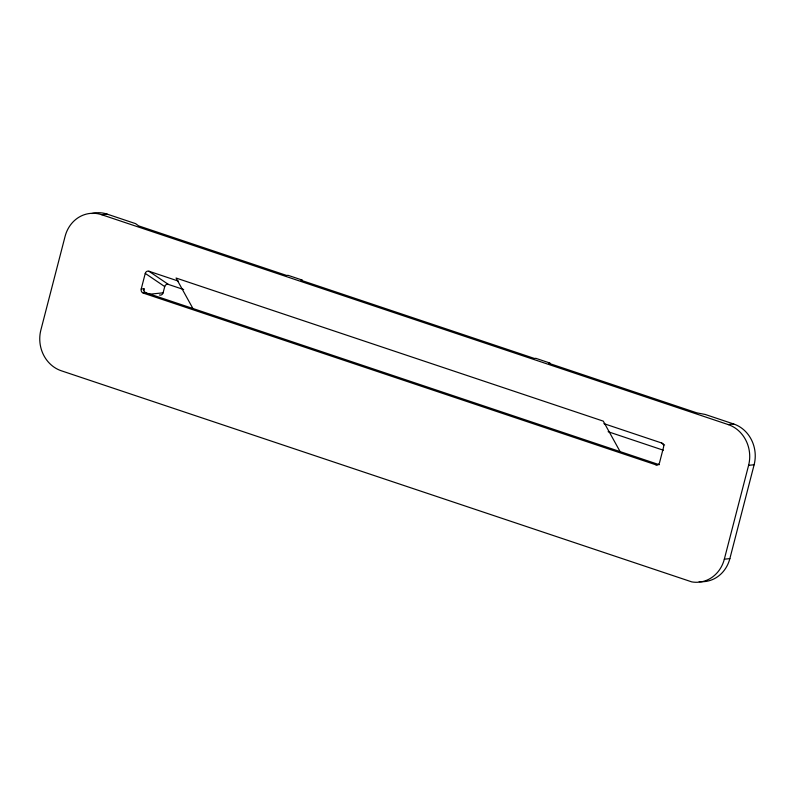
<?xml version="1.0" encoding="UTF-8"?>
<svg xmlns="http://www.w3.org/2000/svg" width="795" height="795" viewBox="0 0 795 795"><rect width="100%" height="100%" fill="white"/><g stroke="black" fill="none" stroke-linecap="round" stroke-linejoin="round"><path stroke-width="1.19" d="M659.423 464.658A3.269 2.961 84.1 0 1 658.657 464.519L655.895 464.807L143.259 293.087A3.269 2.961 84.1 0 1 141.222 289.012L145.256 273.401A3.269 2.961 84.1 0 1 148.913 271.234L178.309 281.082M143.448 290.801L143.984 288.724L141.222 289.012M159.457 294.995A3.269 2.961 84.1 0 0 163.104 292.828L164.724 286.588A3.269 2.961 84.1 0 1 168.381 284.421L183.665 289.539M724.325 559.193L748.602 465.333A32.675 29.564 84.1 0 0 728.19 424.58L101.641 214.7A32.675 29.564 84.1 0 0 65.091 236.373L40.873 330.014A32.675 29.564 84.1 0 0 61.275 370.768L691.749 581.88A32.675 29.564 84.1 0 0 724.325 559.193L729.86 558.627L754.127 464.757A32.675 29.564 84.1 0 0 733.725 424.003L705.245 414.463L696.788 412.844L548.689 363.236L550.07 363.096L535.83 358.326L534.449 358.466L300.917 280.238L302.299 280.098L288.058 275.328L286.677 275.467L138.578 225.859L135.647 223.663L107.166 214.123A32.675 29.564 84.1 0 0 91.852 213.537M101.641 214.7L107.166 214.123M143.259 293.087L146.022 292.798L658.657 464.519M148.466 294.339L163.104 292.828M728.19 424.58L733.725 424.003M748.602 465.333L754.127 464.757M603.932 423.656L661.549 442.954L664.62 445.031M608.115 431.715L663.378 450.228M148.913 271.234L168.381 284.421M145.256 273.401L164.724 286.588M620.07 451.55L603.276 421.131L176.083 278.031L192.877 308.45M729.86 558.627A32.675 29.564 84.1 0 1 699.193 581.572M661.549 442.954A3.269 2.961 84.1 0 1 663.587 447.029L659.552 462.64A3.269 2.961 84.1 0 1 655.895 464.807M146.022 292.798A3.269 2.961 84.1 0 1 143.984 288.724"/></g></svg>
